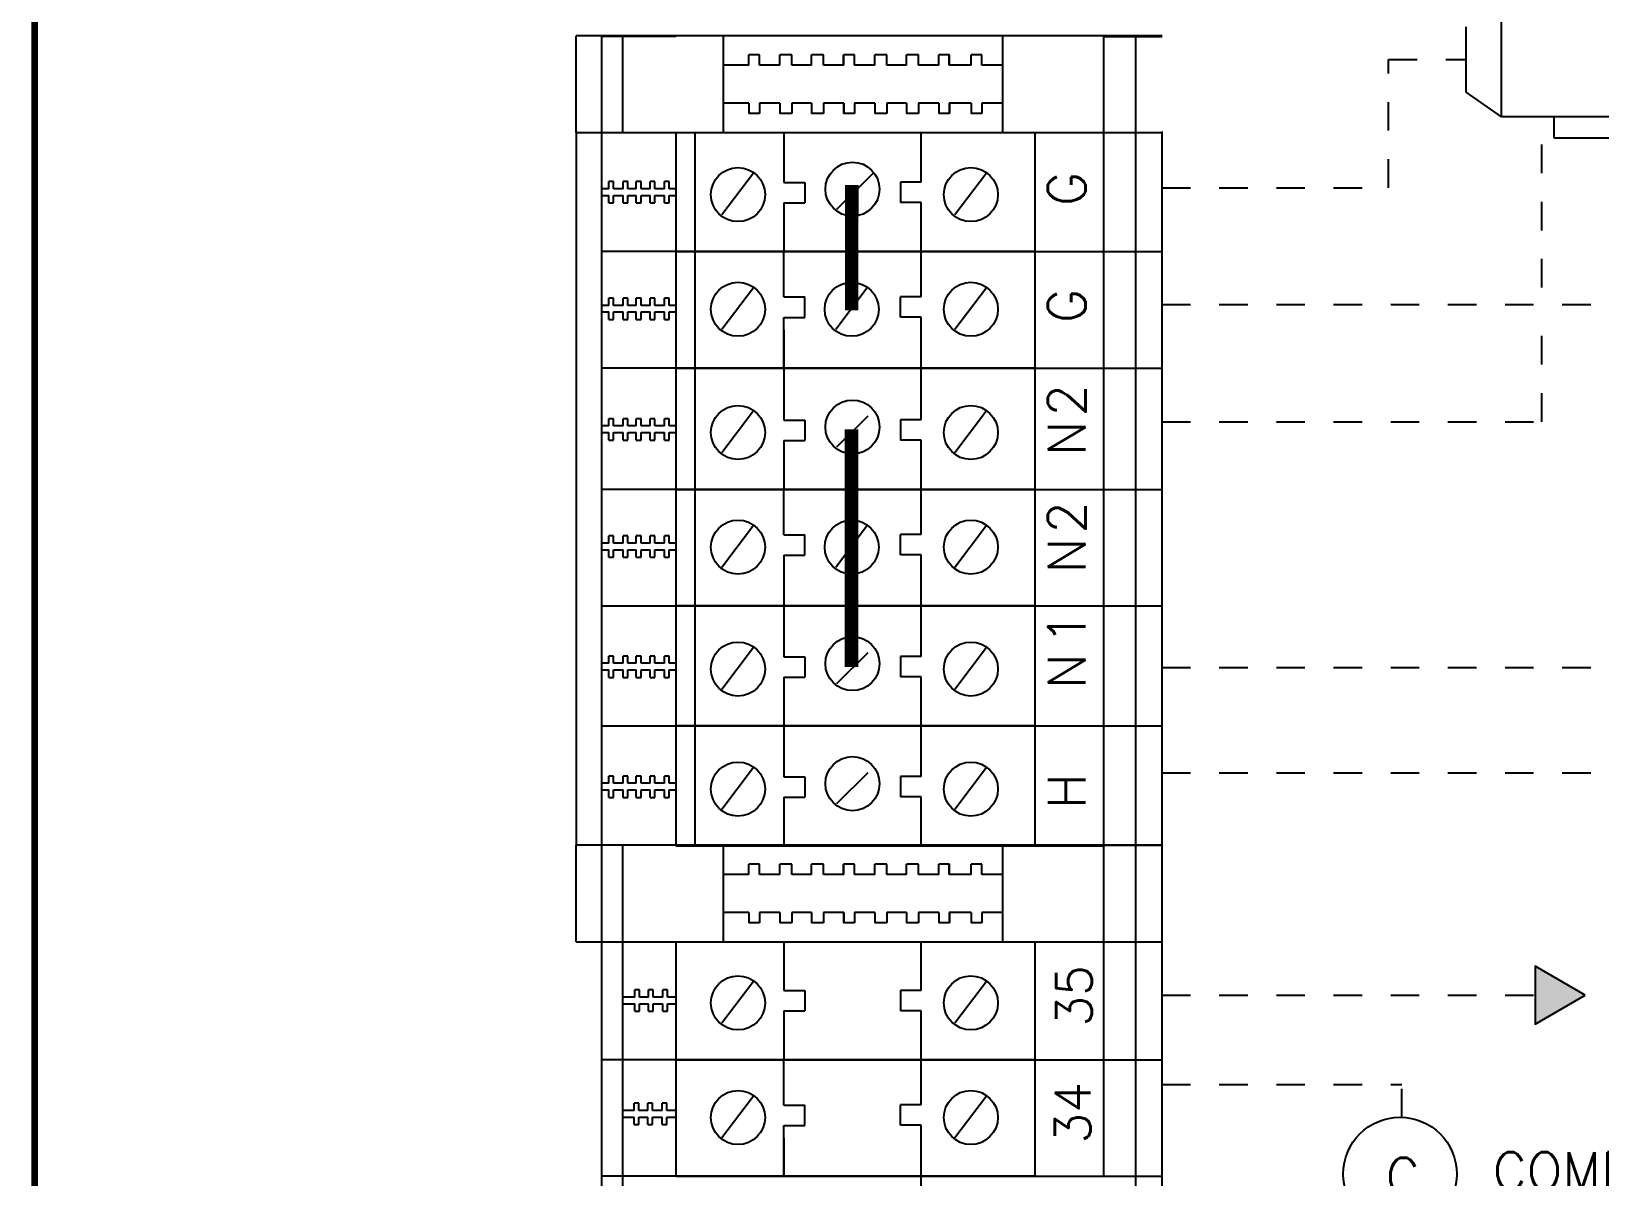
# Model space of a CAD drawing. Extents: x -283 to 170, y -177 to 25.
# Drawn here: x -186.91 to -181.42, y -76.94 to -72.93 of the extents above; entities that cross this region are included whole.
import ezdxf

# ---------------------------------------------------------------- set-up
doc = ezdxf.new("R2010")
doc.units = 0
doc.header["$LTSCALE"] = 0.125
doc.header["$MEASUREMENT"] = 0
doc.linetypes.add('DASHED', pattern=[0.75, 0.5, -0.25])
doc.layers.get('0').update_dxf_attribs({"linetype": 'CONTINUOUS'})
doc.layers.add('ASHADE', color=7, linetype='CONTINUOUS')
doc.layers.add('GREEN', color=83, linetype='DASHED')
doc.styles.get("Standard").update_dxf_attribs({"font": 'simplex.shx', "height": 0.08})

msp = doc.modelspace()

# ---------------------------------------------------------------- hatches: boundary and pattern name
at = {"layer": 'ASHADE', "ltscale": 0.25}
msp.add_hatch(color=256, dxfattribs=at).paths.add_polyline_path([(-181.6489, -76.2051), (-181.6489, -76.4083), (-181.473, -76.3067)])

# ---------------------------------------------------------------- linework, layer by layer
for p, q in [((-181.766, -73.2327), (-181.766, -72.8325)), ((-181.8896, -73.1472), (-181.8896, -72.918)), ((-182.9538, -72.9499), (-185.0037, -72.9499)), ((-185.0037, -73.2879), (-185.0037, -72.9499)), ((-184.9138, -73.2879), (-184.9138, -72.9499)), ((-184.6542, -72.9523), (-184.9138, -72.9523)), ((-184.8416, -72.9499), (-184.8416, -73.2879)), ((-184.4883, -73.2879), (-184.4883, -72.9499)), ((-183.5114, -73.2879), (-183.5114, -72.9499)), ((-183.1581, -72.9499), (-182.9538, -72.9499)), ((-183.1581, -72.9523), (-182.9538, -72.9523)), ((-183.0453, -73.2879), (-183.0453, -72.9499)), ((-184.4, -73.0521), (-184.4, -73.016)), ((-184.3629, -73.016), (-184.4, -73.016)), ((-184.3629, -73.0521), (-184.3629, -73.016)), ((-184.2548, -73.016), (-184.2918, -73.016)), ((-184.2918, -73.0521), (-184.2918, -73.016)), ((-184.2521, -73.016), (-184.2892, -73.016)), ((-184.2492, -73.016), (-184.2863, -73.016)), ((-184.2492, -73.0521), (-184.2492, -73.016)), ((-184.181, -73.0521), (-184.181, -73.016)), ((-184.1439, -73.016), (-184.181, -73.016)), ((-184.1384, -73.016), (-184.1755, -73.016)), ((-184.1384, -73.0521), (-184.1384, -73.016)), ((-184.0311, -73.016), (-184.0682, -73.016)), ((-184.0682, -73.0521), (-184.0682, -73.016)), ((-184.0302, -73.016), (-184.0673, -73.016)), ((-184.0302, -73.016), (-184.0673, -73.016)), ((-184.0673, -73.0521), (-184.0673, -73.016)), ((-184.0673, -73.0521), (-184.0673, -73.016)), ((-184.0302, -73.0521), (-184.0302, -73.016)), ((-183.9591, -73.0521), (-183.9591, -73.016)), ((-183.9221, -73.016), (-183.9591, -73.016)), ((-183.9194, -73.016), (-183.9565, -73.016)), ((-183.9165, -73.016), (-183.9536, -73.016)), ((-183.9165, -73.0521), (-183.9165, -73.016)), ((-183.8483, -73.0521), (-183.8483, -73.016)), ((-183.8112, -73.016), (-183.8483, -73.016)), ((-183.8057, -73.016), (-183.8428, -73.016)), ((-183.8057, -73.0521), (-183.8057, -73.016)), ((-183.6984, -73.016), (-183.7355, -73.016)), ((-183.7355, -73.0521), (-183.7355, -73.016)), ((-183.6975, -73.016), (-183.7346, -73.016)), ((-183.7346, -73.0521), (-183.7346, -73.016)), ((-183.6984, -73.0521), (-183.6984, -73.016)), ((-183.6975, -73.0521), (-183.6975, -73.016)), ((-183.5847, -73.016), (-183.6218, -73.016)), ((-183.6218, -73.0521), (-183.6218, -73.016)), ((-183.5847, -73.0521), (-183.5847, -73.016)), ((-184.4, -73.0521), (-184.4883, -73.0521)), ((-184.2918, -73.0521), (-184.3629, -73.0521)), ((-184.2918, -73.0521), (-184.3629, -73.0521)), ((-184.2918, -73.0521), (-184.3629, -73.0521)), ((-184.181, -73.0521), (-184.2492, -73.0521)), ((-184.181, -73.0521), (-184.2492, -73.0521)), ((-184.181, -73.0521), (-184.2492, -73.0521)), ((-184.181, -73.0521), (-184.2492, -73.0521)), ((-184.0682, -73.0521), (-184.1384, -73.0521)), ((-184.0673, -73.0521), (-184.1384, -73.0521)), ((-184.0673, -73.0521), (-184.1384, -73.0521)), ((-183.9591, -73.0521), (-184.0302, -73.0521)), ((-183.9591, -73.0521), (-184.0302, -73.0521)), ((-183.9591, -73.0521), (-184.0302, -73.0521)), ((-183.8483, -73.0521), (-183.9165, -73.0521)), ((-183.8483, -73.0521), (-183.9165, -73.0521)), ((-183.8483, -73.0521), (-183.9165, -73.0521)), ((-183.8483, -73.0521), (-183.9165, -73.0521)), ((-183.7355, -73.0521), (-183.8057, -73.0521)), ((-183.7346, -73.0521), (-183.8057, -73.0521)), ((-183.6251, -73.0521), (-183.6984, -73.0521)), ((-183.6218, -73.0521), (-183.6975, -73.0521)), ((-183.5114, -73.0521), (-183.5847, -73.0521)), ((-183.5114, -73.1856), (-183.5114, -73.0521)), ((-181.766, -73.2327), (-181.8896, -73.1472)), ((-184.4, -73.1856), (-184.4883, -73.1856)), ((-184.4, -73.1856), (-184.4, -73.2217)), ((-184.3629, -73.1856), (-184.3629, -73.2217)), ((-184.2918, -73.1856), (-184.3629, -73.1856)), ((-184.2918, -73.1856), (-184.3629, -73.1856)), ((-184.2918, -73.1856), (-184.3629, -73.1856)), ((-184.2918, -73.1856), (-184.2918, -73.2217)), ((-184.2492, -73.1856), (-184.2492, -73.2217)), ((-184.181, -73.1856), (-184.2492, -73.1856)), ((-184.181, -73.1856), (-184.2492, -73.1856)), ((-184.181, -73.1856), (-184.2492, -73.1856)), ((-184.181, -73.1856), (-184.2492, -73.1856)), ((-184.181, -73.1856), (-184.181, -73.2217)), ((-184.1384, -73.1856), (-184.1384, -73.2217)), ((-184.0673, -73.1856), (-184.1384, -73.1856)), ((-184.0682, -73.1856), (-184.1384, -73.1856)), ((-184.0673, -73.1856), (-184.1384, -73.1856)), ((-184.0682, -73.1856), (-184.0682, -73.2217)), ((-184.0673, -73.1856), (-184.0673, -73.2217)), ((-184.0673, -73.1856), (-184.0673, -73.2217)), ((-184.0302, -73.1856), (-184.0302, -73.2217)), ((-183.9591, -73.1856), (-184.0302, -73.1856)), ((-183.9591, -73.1856), (-184.0302, -73.1856)), ((-183.9591, -73.1856), (-184.0302, -73.1856)), ((-183.9591, -73.1856), (-183.9591, -73.2217)), ((-183.9165, -73.1856), (-183.9165, -73.2217)), ((-183.8483, -73.1856), (-183.9165, -73.1856)), ((-183.8483, -73.1856), (-183.9165, -73.1856)), ((-183.8483, -73.1856), (-183.9165, -73.1856)), ((-183.8483, -73.1856), (-183.9165, -73.1856)), ((-183.8483, -73.1856), (-183.8483, -73.2217)), ((-183.7346, -73.1856), (-183.8057, -73.1856)), ((-183.7355, -73.1856), (-183.8057, -73.1856)), ((-183.8057, -73.1856), (-183.8057, -73.2217)), ((-183.7355, -73.1856), (-183.7355, -73.2217)), ((-183.7346, -73.1856), (-183.7346, -73.2217)), ((-183.6984, -73.1856), (-183.6984, -73.2217)), ((-183.6251, -73.1856), (-183.6984, -73.1856)), ((-183.6975, -73.1856), (-183.6975, -73.2217)), ((-183.6218, -73.1856), (-183.6975, -73.1856)), ((-183.6218, -73.1856), (-183.6218, -73.2217)), ((-183.5847, -73.1856), (-183.5847, -73.2217)), ((-183.5114, -73.1856), (-183.5847, -73.1856)), ((-184.3629, -73.2217), (-184.4, -73.2217)), ((-184.2548, -73.2217), (-184.2918, -73.2217)), ((-184.2521, -73.2217), (-184.2892, -73.2217)), ((-184.2492, -73.2217), (-184.2863, -73.2217)), ((-184.1439, -73.2217), (-184.181, -73.2217)), ((-184.1384, -73.2217), (-184.1755, -73.2217)), ((-184.0311, -73.2217), (-184.0682, -73.2217)), ((-184.0302, -73.2217), (-184.0673, -73.2217)), ((-184.0302, -73.2217), (-184.0673, -73.2217)), ((-183.9221, -73.2217), (-183.9591, -73.2217)), ((-183.9194, -73.2217), (-183.9565, -73.2217)), ((-183.9165, -73.2217), (-183.9536, -73.2217)), ((-183.8112, -73.2217), (-183.8483, -73.2217)), ((-183.8057, -73.2217), (-183.8428, -73.2217)), ((-183.6984, -73.2217), (-183.7355, -73.2217)), ((-183.6975, -73.2217), (-183.7346, -73.2217)), ((-183.5847, -73.2217), (-183.6218, -73.2217)), ((-180.6093, -73.2327), (-181.766, -73.2327)), ((-181.5825, -73.2327), (-181.5825, -73.3065)), ((-185.0037, -73.2842), (-185.0037, -75.782)), ((-184.9138, -74.112), (-184.9138, -73.2842)), ((-184.5877, -75.782), (-184.5877, -73.2879)), ((-184.2774, -73.2879), (-184.2774, -73.4623)), ((-183.7962, -73.4614), (-183.7962, -73.2879)), ((-183.7962, -73.4589), (-183.7962, -73.2879)), ((-183.0453, -73.7017), (-183.0453, -73.2842)), ((-183.0453, -74.112), (-183.0453, -73.2842)), ((-182.9538, -74.942), (-182.9538, -73.2842)), ((-181.5825, -73.3065), (-180.8554, -73.3065)), ((-184.8732, -73.4596), (-184.8897, -73.4596)), ((-184.8897, -73.485), (-184.8897, -73.4596)), ((-184.8732, -73.485), (-184.8732, -73.4596)), ((-184.823, -73.4596), (-184.8395, -73.4596)), ((-184.8395, -73.485), (-184.8395, -73.4596)), ((-184.823, -73.485), (-184.823, -73.4596)), ((-184.7935, -73.485), (-184.7935, -73.4596)), ((-184.777, -73.4596), (-184.7935, -73.4596)), ((-184.777, -73.485), (-184.777, -73.4596)), ((-184.7289, -73.4596), (-184.7454, -73.4596)), ((-184.7454, -73.485), (-184.7454, -73.4596)), ((-184.7289, -73.485), (-184.7289, -73.4596)), ((-184.6953, -73.485), (-184.6953, -73.4596)), ((-184.6788, -73.4596), (-184.6953, -73.4596)), ((-184.6788, -73.485), (-184.6788, -73.4596)), ((-184.2774, -73.4623), (-184.204, -73.4623)), ((-184.204, -73.4623), (-184.204, -73.5336)), ((-183.7962, -73.4614), (-183.8696, -73.4614)), ((-183.8696, -73.4614), (-183.8696, -73.5326)), ((-184.8897, -73.485), (-184.9138, -73.485)), ((-184.9138, -73.5082), (-184.8897, -73.5082)), ((-184.8897, -73.5343), (-184.8897, -73.5082)), ((-184.8395, -73.485), (-184.8732, -73.485)), ((-184.8732, -73.5343), (-184.8732, -73.5082)), ((-184.8732, -73.5082), (-184.8395, -73.5082)), ((-184.8395, -73.5343), (-184.8395, -73.5082)), ((-184.7935, -73.485), (-184.823, -73.485)), ((-184.7935, -73.485), (-184.823, -73.485)), ((-184.823, -73.5082), (-184.7935, -73.5082)), ((-184.823, -73.5082), (-184.7935, -73.5082)), ((-184.823, -73.5343), (-184.823, -73.5082)), ((-184.7935, -73.5343), (-184.7935, -73.5082)), ((-184.7454, -73.485), (-184.777, -73.485)), ((-184.777, -73.5082), (-184.7454, -73.5082)), ((-184.777, -73.5343), (-184.777, -73.5082)), ((-184.7454, -73.5343), (-184.7454, -73.5082)), ((-184.6953, -73.485), (-184.7289, -73.485)), ((-184.7289, -73.5082), (-184.6953, -73.5082)), ((-184.7289, -73.5343), (-184.7289, -73.5082)), ((-184.6953, -73.5343), (-184.6953, -73.5082)), ((-184.6542, -73.485), (-184.6788, -73.485)), ((-184.6788, -73.5343), (-184.6788, -73.5082)), ((-184.6788, -73.5082), (-184.6542, -73.5082)), ((-184.8897, -73.5343), (-184.8732, -73.5343)), ((-184.8395, -73.5343), (-184.823, -73.5343)), ((-184.7935, -73.5343), (-184.777, -73.5343)), ((-184.7454, -73.5343), (-184.7289, -73.5343)), ((-184.6953, -73.5343), (-184.6788, -73.5343)), ((-184.2774, -73.5336), (-184.2774, -73.7042)), ((-184.2774, -73.5336), (-184.204, -73.5336)), ((-183.7962, -73.5326), (-183.8696, -73.5326)), ((-183.7962, -73.8624), (-183.7962, -73.5326)), ((-184.6542, -73.7042), (-184.9138, -73.7042)), ((-184.2774, -73.8634), (-184.2774, -73.7042)), ((-183.1581, -73.7042), (-182.9538, -73.7042)), ((-184.9138, -74.5341), (-184.9138, -73.7761)), ((-183.0453, -74.5341), (-183.0453, -73.7761)), ((-184.8897, -73.8929), (-184.9138, -73.8929)), ((-184.8732, -73.8674), (-184.8897, -73.8674)), ((-184.8897, -73.8929), (-184.8897, -73.8674)), ((-184.8732, -73.8929), (-184.8732, -73.8674)), ((-184.8395, -73.8929), (-184.8732, -73.8929)), ((-184.823, -73.8674), (-184.8395, -73.8674)), ((-184.8395, -73.8929), (-184.8395, -73.8674)), ((-184.823, -73.8929), (-184.823, -73.8674)), ((-184.7935, -73.8929), (-184.823, -73.8929)), ((-184.7935, -73.8929), (-184.823, -73.8929)), ((-184.7935, -73.8929), (-184.7935, -73.8674)), ((-184.777, -73.8674), (-184.7935, -73.8674)), ((-184.777, -73.8929), (-184.777, -73.8674)), ((-184.7454, -73.8929), (-184.777, -73.8929)), ((-184.7289, -73.8674), (-184.7454, -73.8674)), ((-184.7454, -73.8929), (-184.7454, -73.8674)), ((-184.7289, -73.8929), (-184.7289, -73.8674)), ((-184.6953, -73.8929), (-184.7289, -73.8929)), ((-184.6953, -73.8929), (-184.6953, -73.8674)), ((-184.6788, -73.8674), (-184.6953, -73.8674)), ((-184.6788, -73.8929), (-184.6788, -73.8674)), ((-184.6542, -73.8929), (-184.6788, -73.8929)), ((-184.2774, -73.8634), (-184.204, -73.8634)), ((-184.204, -73.9347), (-184.204, -73.8634)), ((-183.7962, -73.8624), (-183.8696, -73.8624)), ((-183.8696, -73.9337), (-183.8696, -73.8624)), ((-184.9138, -73.916), (-184.8897, -73.916)), ((-184.8897, -73.9421), (-184.8897, -73.916)), ((-184.8897, -73.9421), (-184.8732, -73.9421)), ((-184.8732, -73.9421), (-184.8732, -73.916)), ((-184.8732, -73.916), (-184.8395, -73.916)), ((-184.8395, -73.9421), (-184.8395, -73.916)), ((-184.8395, -73.9421), (-184.823, -73.9421)), ((-184.823, -73.916), (-184.7935, -73.916)), ((-184.823, -73.916), (-184.7935, -73.916)), ((-184.823, -73.9421), (-184.823, -73.916)), ((-184.7935, -73.9421), (-184.7935, -73.916)), ((-184.7935, -73.9421), (-184.777, -73.9421)), ((-184.777, -73.916), (-184.7454, -73.916)), ((-184.777, -73.9421), (-184.777, -73.916)), ((-184.7454, -73.9421), (-184.7454, -73.916)), ((-184.7454, -73.9421), (-184.7289, -73.9421)), ((-184.7289, -73.916), (-184.6953, -73.916)), ((-184.7289, -73.9421), (-184.7289, -73.916)), ((-184.6953, -73.9421), (-184.6953, -73.916)), ((-184.6953, -73.9421), (-184.6788, -73.9421)), ((-184.6788, -73.9421), (-184.6788, -73.916)), ((-184.6788, -73.916), (-184.6542, -73.916)), ((-184.2774, -74.112), (-184.2774, -73.9347)), ((-184.2774, -73.9347), (-184.204, -73.9347)), ((-183.7962, -73.9337), (-183.8696, -73.9337)), ((-183.7962, -74.112), (-183.7962, -73.9337)), ((-184.2774, -73.9787), (-184.2774, -74.112)), ((-183.7962, -74.2913), (-183.7962, -73.9777)), ((-184.6542, -74.112), (-184.9138, -74.112)), ((-184.2774, -74.1145), (-184.2774, -74.2947)), ((-183.7962, -74.2938), (-183.7962, -74.1145)), ((-183.1581, -74.112), (-182.9538, -74.112)), ((-183.0453, -74.9444), (-183.0453, -74.1165)), ((-184.8732, -74.2895), (-184.8897, -74.2895)), ((-184.8897, -74.3149), (-184.8897, -74.2895)), ((-184.8732, -74.3149), (-184.8732, -74.2895)), ((-184.823, -74.2895), (-184.8395, -74.2895)), ((-184.8395, -74.3149), (-184.8395, -74.2895)), ((-184.823, -74.3149), (-184.823, -74.2895)), ((-184.7935, -74.3149), (-184.7935, -74.2895)), ((-184.777, -74.2895), (-184.7935, -74.2895)), ((-184.777, -74.3149), (-184.777, -74.2895)), ((-184.7289, -74.2895), (-184.7454, -74.2895)), ((-184.7454, -74.3149), (-184.7454, -74.2895)), ((-184.7289, -74.3149), (-184.7289, -74.2895)), ((-184.6953, -74.3149), (-184.6953, -74.2895)), ((-184.6788, -74.2895), (-184.6953, -74.2895)), ((-184.6788, -74.3149), (-184.6788, -74.2895)), ((-184.2774, -74.2947), (-184.204, -74.2947)), ((-184.204, -74.2947), (-184.204, -74.366)), ((-183.8696, -74.2938), (-183.8696, -74.365)), ((-183.7962, -74.2938), (-183.8696, -74.2938)), ((-184.8897, -74.3149), (-184.9138, -74.3149)), ((-184.9138, -74.3381), (-184.8897, -74.3381)), ((-184.8897, -74.3642), (-184.8897, -74.3381)), ((-184.8395, -74.3149), (-184.8732, -74.3149)), ((-184.8732, -74.3642), (-184.8732, -74.3381)), ((-184.8732, -74.3381), (-184.8395, -74.3381)), ((-184.8395, -74.3642), (-184.8395, -74.3381)), ((-184.7935, -74.3149), (-184.823, -74.3149)), ((-184.7935, -74.3149), (-184.823, -74.3149)), ((-184.823, -74.3381), (-184.7935, -74.3381)), ((-184.823, -74.3381), (-184.7935, -74.3381)), ((-184.823, -74.3642), (-184.823, -74.3381)), ((-184.7935, -74.3642), (-184.7935, -74.3381)), ((-184.7454, -74.3149), (-184.777, -74.3149)), ((-184.777, -74.3381), (-184.7454, -74.3381)), ((-184.777, -74.3642), (-184.777, -74.3381)), ((-184.7454, -74.3642), (-184.7454, -74.3381)), ((-184.6953, -74.3149), (-184.7289, -74.3149)), ((-184.7289, -74.3381), (-184.6953, -74.3381)), ((-184.7289, -74.3642), (-184.7289, -74.3381)), ((-184.6953, -74.3642), (-184.6953, -74.3381)), ((-184.6542, -74.3149), (-184.6788, -74.3149)), ((-184.6788, -74.3642), (-184.6788, -74.3381)), ((-184.6788, -74.3381), (-184.6542, -74.3381)), ((-184.8897, -74.3642), (-184.8732, -74.3642)), ((-184.8395, -74.3642), (-184.823, -74.3642)), ((-184.7935, -74.3642), (-184.777, -74.3642)), ((-184.7454, -74.3642), (-184.7289, -74.3642)), ((-184.6953, -74.3642), (-184.6788, -74.3642)), ((-184.2774, -74.366), (-184.2774, -74.5366)), ((-184.2774, -74.366), (-184.204, -74.366)), ((-183.7962, -74.365), (-183.8696, -74.365)), ((-183.7962, -74.6948), (-183.7962, -74.365)), ((-184.6542, -74.5366), (-184.9138, -74.5366)), ((-184.2774, -74.6958), (-184.2774, -74.5366)), ((-183.1581, -74.5366), (-182.9538, -74.5366)), ((-182.9538, -78.9364), (-182.9538, -74.5995)), ((-184.8897, -74.7252), (-184.9138, -74.7252)), ((-184.8732, -74.6998), (-184.8897, -74.6998)), ((-184.8897, -74.7252), (-184.8897, -74.6998)), ((-184.8732, -74.7252), (-184.8732, -74.6998)), ((-184.8395, -74.7252), (-184.8732, -74.7252)), ((-184.823, -74.6998), (-184.8395, -74.6998)), ((-184.8395, -74.7252), (-184.8395, -74.6998)), ((-184.823, -74.7252), (-184.823, -74.6998)), ((-184.7935, -74.7252), (-184.823, -74.7252)), ((-184.7935, -74.7252), (-184.823, -74.7252)), ((-184.7935, -74.7252), (-184.7935, -74.6998)), ((-184.777, -74.6998), (-184.7935, -74.6998)), ((-184.777, -74.7252), (-184.777, -74.6998)), ((-184.7454, -74.7252), (-184.777, -74.7252)), ((-184.7289, -74.6998), (-184.7454, -74.6998)), ((-184.7454, -74.7252), (-184.7454, -74.6998)), ((-184.7289, -74.7252), (-184.7289, -74.6998)), ((-184.6953, -74.7252), (-184.7289, -74.7252)), ((-184.6953, -74.7252), (-184.6953, -74.6998)), ((-184.6788, -74.6998), (-184.6953, -74.6998)), ((-184.6788, -74.7252), (-184.6788, -74.6998)), ((-184.6542, -74.7252), (-184.6788, -74.7252)), ((-184.2774, -74.6958), (-184.204, -74.6958)), ((-184.204, -74.7671), (-184.204, -74.6958)), ((-183.8696, -74.7661), (-183.8696, -74.6948)), ((-183.7962, -74.6948), (-183.8696, -74.6948)), ((-184.9138, -74.7484), (-184.8897, -74.7484)), ((-184.8897, -74.7745), (-184.8897, -74.7484)), ((-184.8897, -74.7745), (-184.8732, -74.7745)), ((-184.8732, -74.7745), (-184.8732, -74.7484)), ((-184.8732, -74.7484), (-184.8395, -74.7484)), ((-184.8395, -74.7745), (-184.8395, -74.7484)), ((-184.8395, -74.7745), (-184.823, -74.7745)), ((-184.823, -74.7484), (-184.7935, -74.7484)), ((-184.823, -74.7484), (-184.7935, -74.7484)), ((-184.823, -74.7745), (-184.823, -74.7484)), ((-184.7935, -74.7745), (-184.7935, -74.7484)), ((-184.7935, -74.7745), (-184.777, -74.7745)), ((-184.777, -74.7484), (-184.7454, -74.7484)), ((-184.777, -74.7745), (-184.777, -74.7484)), ((-184.7454, -74.7745), (-184.7454, -74.7484)), ((-184.7454, -74.7745), (-184.7289, -74.7745)), ((-184.7289, -74.7484), (-184.6953, -74.7484)), ((-184.7289, -74.7745), (-184.7289, -74.7484)), ((-184.6953, -74.7745), (-184.6953, -74.7484)), ((-184.6953, -74.7745), (-184.6788, -74.7745)), ((-184.6788, -74.7745), (-184.6788, -74.7484)), ((-184.6788, -74.7484), (-184.6542, -74.7484)), ((-184.2774, -74.7671), (-184.2774, -75.1226)), ((-184.2774, -74.7671), (-184.204, -74.7671)), ((-183.7962, -74.7661), (-183.8696, -74.7661)), ((-183.7962, -75.1216), (-183.7962, -74.7661)), ((-183.7962, -75.1192), (-183.7962, -74.9444)), ((-183.0453, -75.362), (-183.0453, -74.9444)), ((-184.8732, -75.1199), (-184.8897, -75.1199)), ((-184.8897, -75.1453), (-184.8897, -75.1199)), ((-184.8732, -75.1453), (-184.8732, -75.1199)), ((-184.823, -75.1199), (-184.8395, -75.1199)), ((-184.8395, -75.1453), (-184.8395, -75.1199)), ((-184.823, -75.1453), (-184.823, -75.1199)), ((-184.7935, -75.1453), (-184.7935, -75.1199)), ((-184.777, -75.1199), (-184.7935, -75.1199)), ((-184.777, -75.1453), (-184.777, -75.1199)), ((-184.7289, -75.1199), (-184.7454, -75.1199)), ((-184.7454, -75.1453), (-184.7454, -75.1199)), ((-184.7289, -75.1453), (-184.7289, -75.1199)), ((-184.6953, -75.1453), (-184.6953, -75.1199)), ((-184.6788, -75.1199), (-184.6953, -75.1199)), ((-184.6788, -75.1453), (-184.6788, -75.1199)), ((-184.2774, -75.1226), (-184.204, -75.1226)), ((-184.204, -75.1226), (-184.204, -75.1939)), ((-183.8696, -75.1216), (-183.8696, -75.1929)), ((-183.7962, -75.1216), (-183.8696, -75.1216)), ((-184.8897, -75.1453), (-184.9138, -75.1453)), ((-184.9138, -75.1684), (-184.8897, -75.1684)), ((-184.8897, -75.1945), (-184.8897, -75.1684)), ((-184.8395, -75.1453), (-184.8732, -75.1453)), ((-184.8732, -75.1945), (-184.8732, -75.1684)), ((-184.8732, -75.1684), (-184.8395, -75.1684)), ((-184.8395, -75.1945), (-184.8395, -75.1684)), ((-184.7935, -75.1453), (-184.823, -75.1453)), ((-184.7935, -75.1453), (-184.823, -75.1453)), ((-184.823, -75.1684), (-184.7935, -75.1684)), ((-184.823, -75.1945), (-184.823, -75.1684)), ((-184.823, -75.1684), (-184.7935, -75.1684)), ((-184.7935, -75.1945), (-184.7935, -75.1684)), ((-184.7454, -75.1453), (-184.777, -75.1453)), ((-184.777, -75.1684), (-184.7454, -75.1684)), ((-184.777, -75.1945), (-184.777, -75.1684)), ((-184.7454, -75.1945), (-184.7454, -75.1684)), ((-184.6953, -75.1453), (-184.7289, -75.1453)), ((-184.7289, -75.1684), (-184.6953, -75.1684)), ((-184.7289, -75.1945), (-184.7289, -75.1684)), ((-184.6953, -75.1945), (-184.6953, -75.1684)), ((-184.6542, -75.1453), (-184.6788, -75.1453)), ((-184.6788, -75.1945), (-184.6788, -75.1684)), ((-184.6788, -75.1684), (-184.6542, -75.1684)), ((-184.8897, -75.1945), (-184.8732, -75.1945)), ((-184.8395, -75.1945), (-184.823, -75.1945)), ((-184.7935, -75.1945), (-184.777, -75.1945)), ((-184.7454, -75.1945), (-184.7289, -75.1945)), ((-184.6953, -75.1945), (-184.6788, -75.1945)), ((-184.2774, -75.1939), (-184.2774, -75.5426)), ((-184.2774, -75.1939), (-184.204, -75.1939)), ((-183.7962, -75.1929), (-183.8696, -75.1929)), ((-183.7962, -75.5417), (-183.7962, -75.1929)), ((-183.0453, -75.782), (-183.0453, -75.3644)), ((-184.8732, -75.5399), (-184.8897, -75.5399)), ((-184.8897, -75.5653), (-184.8897, -75.5399)), ((-184.8732, -75.5653), (-184.8732, -75.5399)), ((-184.823, -75.5399), (-184.8395, -75.5399)), ((-184.8395, -75.5653), (-184.8395, -75.5399)), ((-184.823, -75.5653), (-184.823, -75.5399)), ((-184.7935, -75.5653), (-184.7935, -75.5399)), ((-184.777, -75.5399), (-184.7935, -75.5399)), ((-184.777, -75.5653), (-184.777, -75.5399)), ((-184.7289, -75.5399), (-184.7454, -75.5399)), ((-184.7454, -75.5653), (-184.7454, -75.5399)), ((-184.7289, -75.5653), (-184.7289, -75.5399)), ((-184.6953, -75.5653), (-184.6953, -75.5399)), ((-184.6788, -75.5399), (-184.6953, -75.5399)), ((-184.6788, -75.5653), (-184.6788, -75.5399)), ((-184.2774, -75.5426), (-184.204, -75.5426)), ((-184.204, -75.5426), (-184.204, -75.6139)), ((-183.8696, -75.5417), (-183.8696, -75.6129)), ((-183.7962, -75.5417), (-183.8696, -75.5417)), ((-184.8897, -75.5653), (-184.9138, -75.5653)), ((-184.9138, -75.5885), (-184.8897, -75.5885)), ((-184.8897, -75.6146), (-184.8897, -75.5885)), ((-184.8897, -75.6146), (-184.8732, -75.6146)), ((-184.8395, -75.5653), (-184.8732, -75.5653)), ((-184.8732, -75.6146), (-184.8732, -75.5885)), ((-184.8732, -75.5885), (-184.8395, -75.5885)), ((-184.8395, -75.6146), (-184.8395, -75.5885)), ((-184.8395, -75.6146), (-184.823, -75.6146)), ((-184.7935, -75.5653), (-184.823, -75.5653)), ((-184.7935, -75.5653), (-184.823, -75.5653)), ((-184.823, -75.5885), (-184.7935, -75.5885)), ((-184.823, -75.6146), (-184.823, -75.5885)), ((-184.823, -75.5885), (-184.7935, -75.5885)), ((-184.7935, -75.6146), (-184.7935, -75.5885)), ((-184.7935, -75.6146), (-184.777, -75.6146)), ((-184.7454, -75.5653), (-184.777, -75.5653)), ((-184.777, -75.5885), (-184.7454, -75.5885)), ((-184.777, -75.6146), (-184.777, -75.5885)), ((-184.7454, -75.6146), (-184.7454, -75.5885)), ((-184.7454, -75.6146), (-184.7289, -75.6146)), ((-184.6953, -75.5653), (-184.7289, -75.5653)), ((-184.7289, -75.5885), (-184.6953, -75.5885)), ((-184.7289, -75.6146), (-184.7289, -75.5885)), ((-184.6953, -75.6146), (-184.6953, -75.5885)), ((-184.6953, -75.6146), (-184.6788, -75.6146)), ((-184.6542, -75.5653), (-184.6788, -75.5653)), ((-184.6788, -75.6146), (-184.6788, -75.5885)), ((-184.6788, -75.5885), (-184.6542, -75.5885)), ((-184.2774, -75.6139), (-184.2774, -75.7845)), ((-184.2774, -75.6139), (-184.204, -75.6139)), ((-183.7962, -75.6129), (-183.8696, -75.6129)), ((-183.7962, -75.782), (-183.7962, -75.6129)), ((-182.9538, -75.782), (-185.0037, -75.782)), ((-185.0037, -76.12), (-185.0037, -75.782)), ((-184.6542, -75.782), (-184.9138, -75.782)), ((-184.9138, -76.12), (-184.9138, -75.782)), ((-184.8416, -75.782), (-184.8416, -76.12)), ((-184.4883, -76.12), (-184.4883, -75.782)), ((-183.5114, -76.12), (-183.5114, -75.782)), ((-183.1581, -75.782), (-182.9538, -75.782)), ((-183.1581, -75.782), (-182.9538, -75.782)), ((-183.0453, -76.12), (-183.0453, -75.782)), ((-182.9538, -76.12), (-182.9538, -75.782)), ((-184.4, -75.8843), (-184.4883, -75.8843)), ((-184.4, -75.8843), (-184.4, -75.8482)), ((-184.3629, -75.8482), (-184.4, -75.8482)), ((-184.3629, -75.8843), (-184.3629, -75.8482)), ((-184.2918, -75.8843), (-184.3629, -75.8843)), ((-184.2918, -75.8843), (-184.3629, -75.8843)), ((-184.2918, -75.8843), (-184.3629, -75.8843)), ((-184.2548, -75.8482), (-184.2918, -75.8482)), ((-184.2918, -75.8843), (-184.2918, -75.8482)), ((-184.2521, -75.8482), (-184.2892, -75.8482)), ((-184.2492, -75.8482), (-184.2863, -75.8482)), ((-184.2492, -75.8843), (-184.2492, -75.8482)), ((-184.181, -75.8843), (-184.2492, -75.8843)), ((-184.181, -75.8843), (-184.2492, -75.8843)), ((-184.181, -75.8843), (-184.2492, -75.8843)), ((-184.181, -75.8843), (-184.2492, -75.8843)), ((-184.181, -75.8843), (-184.181, -75.8482)), ((-184.1439, -75.8482), (-184.181, -75.8482)), ((-184.1384, -75.8482), (-184.1755, -75.8482)), ((-184.1384, -75.8843), (-184.1384, -75.8482)), ((-184.0682, -75.8843), (-184.1384, -75.8843)), ((-184.0673, -75.8843), (-184.1384, -75.8843)), ((-184.0673, -75.8843), (-184.1384, -75.8843)), ((-184.0311, -75.8482), (-184.0682, -75.8482)), ((-184.0682, -75.8843), (-184.0682, -75.8482)), ((-184.0302, -75.8482), (-184.0673, -75.8482)), ((-184.0302, -75.8482), (-184.0673, -75.8482)), ((-184.0673, -75.8843), (-184.0673, -75.8482)), ((-184.0673, -75.8843), (-184.0673, -75.8482)), ((-184.0302, -75.8843), (-184.0302, -75.8482)), ((-183.9591, -75.8843), (-184.0302, -75.8843)), ((-183.9591, -75.8843), (-184.0302, -75.8843)), ((-183.9591, -75.8843), (-184.0302, -75.8843)), ((-183.9591, -75.8843), (-183.9591, -75.8482)), ((-183.9221, -75.8482), (-183.9591, -75.8482)), ((-183.9194, -75.8482), (-183.9565, -75.8482)), ((-183.9165, -75.8482), (-183.9536, -75.8482)), ((-183.9165, -75.8843), (-183.9165, -75.8482)), ((-183.8483, -75.8843), (-183.9165, -75.8843)), ((-183.8483, -75.8843), (-183.9165, -75.8843)), ((-183.8483, -75.8843), (-183.9165, -75.8843)), ((-183.8483, -75.8843), (-183.9165, -75.8843)), ((-183.8483, -75.8843), (-183.8483, -75.8482)), ((-183.8112, -75.8482), (-183.8483, -75.8482)), ((-183.8057, -75.8482), (-183.8428, -75.8482)), ((-183.8057, -75.8843), (-183.8057, -75.8482)), ((-183.7355, -75.8843), (-183.8057, -75.8843)), ((-183.7346, -75.8843), (-183.8057, -75.8843)), ((-183.6984, -75.8482), (-183.7355, -75.8482)), ((-183.7355, -75.8843), (-183.7355, -75.8482)), ((-183.6975, -75.8482), (-183.7346, -75.8482)), ((-183.7346, -75.8843), (-183.7346, -75.8482)), ((-183.6984, -75.8843), (-183.6984, -75.8482)), ((-183.6251, -75.8843), (-183.6984, -75.8843)), ((-183.6975, -75.8843), (-183.6975, -75.8482)), ((-183.6218, -75.8843), (-183.6975, -75.8843)), ((-183.5847, -75.8482), (-183.6218, -75.8482)), ((-183.6218, -75.8843), (-183.6218, -75.8482)), ((-183.5847, -75.8843), (-183.5847, -75.8482)), ((-183.5114, -75.8843), (-183.5847, -75.8843)), ((-183.5114, -76.0178), (-183.5114, -75.8843)), ((-182.9538, -80.1826), (-182.9538, -75.8458)), ((-184.4, -76.0178), (-184.4883, -76.0178)), ((-184.4, -76.0178), (-184.4, -76.0538)), ((-184.3629, -76.0538), (-184.4, -76.0538)), ((-184.3629, -76.0178), (-184.3629, -76.0538)), ((-184.2918, -76.0178), (-184.3629, -76.0178)), ((-184.2918, -76.0178), (-184.3629, -76.0178)), ((-184.2918, -76.0178), (-184.3629, -76.0178)), ((-184.2918, -76.0178), (-184.2918, -76.0538)), ((-184.2548, -76.0538), (-184.2918, -76.0538)), ((-184.2521, -76.0538), (-184.2892, -76.0538)), ((-184.2492, -76.0538), (-184.2863, -76.0538)), ((-184.2492, -76.0178), (-184.2492, -76.0538)), ((-184.181, -76.0178), (-184.2492, -76.0178)), ((-184.181, -76.0178), (-184.2492, -76.0178)), ((-184.181, -76.0178), (-184.2492, -76.0178)), ((-184.181, -76.0178), (-184.2492, -76.0178)), ((-184.181, -76.0178), (-184.181, -76.0538)), ((-184.1439, -76.0538), (-184.181, -76.0538)), ((-184.1384, -76.0538), (-184.1755, -76.0538)), ((-184.1384, -76.0178), (-184.1384, -76.0538)), ((-184.0673, -76.0178), (-184.1384, -76.0178)), ((-184.0682, -76.0178), (-184.1384, -76.0178)), ((-184.0673, -76.0178), (-184.1384, -76.0178)), ((-184.0682, -76.0178), (-184.0682, -76.0538)), ((-184.0311, -76.0538), (-184.0682, -76.0538)), ((-184.0673, -76.0178), (-184.0673, -76.0538)), ((-184.0673, -76.0178), (-184.0673, -76.0538)), ((-184.0302, -76.0538), (-184.0673, -76.0538)), ((-184.0302, -76.0538), (-184.0673, -76.0538)), ((-184.0302, -76.0178), (-184.0302, -76.0538)), ((-183.9591, -76.0178), (-184.0302, -76.0178)), ((-183.9591, -76.0178), (-184.0302, -76.0178)), ((-183.9591, -76.0178), (-184.0302, -76.0178)), ((-183.9591, -76.0178), (-183.9591, -76.0538)), ((-183.9221, -76.0538), (-183.9591, -76.0538)), ((-183.9194, -76.0538), (-183.9565, -76.0538)), ((-183.9165, -76.0538), (-183.9536, -76.0538)), ((-183.9165, -76.0178), (-183.9165, -76.0538)), ((-183.8483, -76.0178), (-183.9165, -76.0178)), ((-183.8483, -76.0178), (-183.9165, -76.0178)), ((-183.8483, -76.0178), (-183.9165, -76.0178)), ((-183.8483, -76.0178), (-183.9165, -76.0178)), ((-183.8483, -76.0178), (-183.8483, -76.0538)), ((-183.8112, -76.0538), (-183.8483, -76.0538)), ((-183.8057, -76.0538), (-183.8428, -76.0538)), ((-183.7346, -76.0178), (-183.8057, -76.0178)), ((-183.7355, -76.0178), (-183.8057, -76.0178)), ((-183.8057, -76.0178), (-183.8057, -76.0538)), ((-183.7355, -76.0178), (-183.7355, -76.0538)), ((-183.6984, -76.0538), (-183.7355, -76.0538)), ((-183.7346, -76.0178), (-183.7346, -76.0538)), ((-183.6975, -76.0538), (-183.7346, -76.0538)), ((-183.6984, -76.0178), (-183.6984, -76.0538)), ((-183.6251, -76.0178), (-183.6984, -76.0178)), ((-183.6975, -76.0178), (-183.6975, -76.0538)), ((-183.6218, -76.0178), (-183.6975, -76.0178)), ((-183.6218, -76.0178), (-183.6218, -76.0538)), ((-183.5847, -76.0538), (-183.6218, -76.0538)), ((-183.5847, -76.0178), (-183.5847, -76.0538)), ((-183.5114, -76.0178), (-183.5847, -76.0178)), ((-184.9138, -76.9368), (-184.9138, -76.109)), ((-184.8416, -76.109), (-184.8416, -77.3589)), ((-184.8416, -76.109), (-184.8416, -76.9344)), ((-183.0453, -76.5265), (-183.0453, -76.109)), ((-183.0453, -76.9368), (-183.0453, -76.109)), ((-184.9138, -76.9405), (-184.9138, -76.1127)), ((-184.8416, -76.1127), (-184.8416, -76.9381)), ((-184.2774, -76.12), (-184.2774, -76.2908)), ((-183.7962, -76.2874), (-183.7962, -76.12)), ((-183.7962, -76.2899), (-183.7962, -76.12)), ((-183.0453, -76.9405), (-183.0453, -76.1127)), ((-183.0453, -76.5303), (-183.0453, -76.1127)), ((-184.7985, -76.3135), (-184.8386, -76.3135)), ((-184.782, -76.2881), (-184.7985, -76.2881)), ((-184.7985, -76.3135), (-184.7985, -76.2881)), ((-184.782, -76.3135), (-184.782, -76.2881)), ((-184.7504, -76.3135), (-184.782, -76.3135)), ((-184.734, -76.2881), (-184.7504, -76.2881)), ((-184.7504, -76.3135), (-184.7504, -76.2881)), ((-184.734, -76.3135), (-184.734, -76.2881)), ((-184.7003, -76.3135), (-184.734, -76.3135)), ((-184.6838, -76.2881), (-184.7003, -76.2881)), ((-184.7003, -76.3135), (-184.7003, -76.2881)), ((-184.6838, -76.3135), (-184.6838, -76.2881)), ((-184.6542, -76.3135), (-184.6838, -76.3135)), ((-184.2774, -76.2908), (-184.204, -76.2908)), ((-184.204, -76.2908), (-184.204, -76.3621)), ((-183.7962, -76.2899), (-183.8696, -76.2899)), ((-183.8696, -76.2899), (-183.8696, -76.3612)), ((-184.8386, -76.3367), (-184.7985, -76.3367)), ((-184.7985, -76.3628), (-184.7985, -76.3367)), ((-184.7985, -76.3628), (-184.782, -76.3628)), ((-184.782, -76.3628), (-184.782, -76.3367)), ((-184.782, -76.3367), (-184.7504, -76.3367)), ((-184.7504, -76.3628), (-184.7504, -76.3367)), ((-184.7504, -76.3628), (-184.734, -76.3628)), ((-184.734, -76.3628), (-184.734, -76.3367)), ((-184.734, -76.3367), (-184.7003, -76.3367)), ((-184.7003, -76.3628), (-184.7003, -76.3367)), ((-184.7003, -76.3628), (-184.6838, -76.3628)), ((-184.6838, -76.3367), (-184.6542, -76.3367)), ((-184.6838, -76.3628), (-184.6838, -76.3367)), ((-184.2774, -76.3621), (-184.2774, -76.5327)), ((-184.2774, -76.3621), (-184.204, -76.3621)), ((-183.7962, -76.3612), (-183.8696, -76.3612)), ((-183.7962, -76.691), (-183.7962, -76.3612)), ((-184.6542, -76.5327), (-184.9138, -76.5327)), ((-184.2774, -76.6919), (-184.2774, -76.5327)), ((-183.1581, -76.5327), (-182.9538, -76.5327)), ((-183.0453, -77.7789), (-183.0453, -76.6046)), ((-184.8015, -76.71), (-184.8416, -76.71)), ((-184.785, -76.6846), (-184.8015, -76.6846)), ((-184.8015, -76.71), (-184.8015, -76.6846)), ((-184.785, -76.71), (-184.785, -76.6846)), ((-184.7534, -76.71), (-184.785, -76.71)), ((-184.737, -76.6846), (-184.7534, -76.6846)), ((-184.7534, -76.71), (-184.7534, -76.6846)), ((-184.737, -76.71), (-184.737, -76.6846)), ((-184.7033, -76.71), (-184.737, -76.71)), ((-184.7033, -76.71), (-184.7033, -76.6846)), ((-184.6868, -76.6846), (-184.7033, -76.6846)), ((-184.6868, -76.71), (-184.6868, -76.6846)), ((-184.6542, -76.71), (-184.6868, -76.71)), ((-184.2774, -76.6919), (-184.204, -76.6919)), ((-184.204, -76.7632), (-184.204, -76.6919)), ((-183.7962, -76.691), (-183.8696, -76.691)), ((-183.8696, -76.7622), (-183.8696, -76.691)), ((-184.8416, -76.7332), (-184.8015, -76.7332)), ((-184.8015, -76.7593), (-184.8015, -76.7332)), ((-184.8015, -76.7593), (-184.785, -76.7593)), ((-184.785, -76.7593), (-184.785, -76.7332)), ((-184.785, -76.7332), (-184.7534, -76.7332)), ((-184.7534, -76.7593), (-184.7534, -76.7332)), ((-184.7534, -76.7593), (-184.737, -76.7593)), ((-184.737, -76.7593), (-184.737, -76.7332)), ((-184.737, -76.7332), (-184.7033, -76.7332)), ((-184.7033, -76.7593), (-184.7033, -76.7332)), ((-184.7033, -76.7593), (-184.6868, -76.7593)), ((-184.6868, -76.7593), (-184.6868, -76.7332)), ((-184.6868, -76.7332), (-184.6542, -76.7332)), ((-184.2774, -76.9405), (-184.2774, -76.7632)), ((-184.2774, -76.7632), (-184.204, -76.7632)), ((-183.7962, -76.7622), (-183.8696, -76.7622)), ((-183.7962, -76.9405), (-183.7962, -76.7622)), ((-184.2774, -76.8072), (-184.2774, -76.9405)), ((-183.7962, -77.1198), (-183.7962, -76.8062)), ((-184.9138, -78.18), (-184.9138, -76.9405)), ((-184.6542, -76.9405), (-184.9138, -76.9405)), ((-183.1581, -76.9405), (-182.9538, -76.9405))]:
    msp.add_line(p, q)
for points in [[(-184.6542, -72.9523), (-184.6542, -72.9499)], [(-184.415, -73.2879), (-183.1581, -73.2879), (-183.1581, -72.9499)], [(-185.0037, -73.2879), (-183.3974, -73.2879)], [(-184.6542, -73.7042), (-183.3974, -73.7042), (-183.3974, -73.2879)], [(-183.3974, -73.7042), (-184.6542, -73.7042), (-184.6542, -73.2879)], [(-184.6542, -73.7042), (-184.6542, -73.2879)], [(-184.415, -73.7042), (-183.1581, -73.7042), (-183.1581, -73.2842)], [(-184.3833, -73.43), (-184.4938, -73.5763)], [(-183.9625, -73.4281), (-184.0932, -73.5572)], [(-183.5685, -73.43), (-183.679, -73.5763)], [(-184.6542, -74.112), (-183.3974, -74.112), (-183.3974, -73.7042)], [(-183.3974, -74.112), (-184.6542, -74.112), (-184.6542, -73.7062)], [(-184.415, -74.112), (-183.1581, -74.112), (-183.1581, -73.7042)], [(-183.3974, -74.112), (-184.6542, -74.112), (-184.6542, -73.7761)], [(-184.6542, -74.112), (-183.3974, -74.112), (-183.3974, -73.7761)], [(-184.415, -74.112), (-183.1581, -74.112), (-183.1581, -73.7761)], [(-184.3833, -73.8311), (-184.4938, -73.9774)], [(-183.9854, -73.8311), (-184.0958, -73.9774)], [(-183.5685, -73.8311), (-183.679, -73.9774)], [(-184.6542, -74.5366), (-183.3974, -74.5366), (-183.3974, -74.1165)], [(-183.3974, -74.5366), (-184.6542, -74.5366), (-184.6542, -74.1165)], [(-184.415, -74.5366), (-183.1581, -74.5366), (-183.1581, -74.1165)], [(-184.3833, -74.2624), (-184.4938, -74.4087)], [(-183.9828, -74.2805), (-184.0932, -74.3896)], [(-183.5685, -74.2624), (-183.679, -74.4087)], [(-184.6542, -74.9444), (-183.3974, -74.9444), (-183.3974, -74.5366)], [(-183.3974, -74.9444), (-184.6542, -74.9444), (-184.6542, -74.5386)], [(-184.415, -74.9444), (-183.1581, -74.9444), (-183.1581, -74.5366)], [(-184.3833, -74.6634), (-184.4938, -74.8098)], [(-183.9854, -74.6634), (-184.0958, -74.8098)], [(-183.5685, -74.6634), (-183.679, -74.8098)], [(-184.6542, -75.3644), (-183.3974, -75.3644), (-183.3974, -74.9444)], [(-183.3974, -75.3644), (-184.6542, -75.3644), (-184.6542, -74.9444)], [(-184.6542, -75.3644), (-184.6542, -74.9444)], [(-184.415, -75.3644), (-183.1581, -75.3644), (-183.1581, -74.9444)], [(-184.3833, -75.0902), (-184.4938, -75.2365)], [(-183.9828, -75.1084), (-184.0932, -75.2175)], [(-183.5685, -75.0902), (-183.679, -75.2365)], [(-184.6542, -75.7845), (-183.3974, -75.7845), (-183.3974, -75.3644)], [(-183.3974, -75.7845), (-184.6542, -75.7845), (-184.6542, -75.3644)], [(-184.6542, -75.7845), (-184.6542, -75.3644)], [(-184.415, -75.7845), (-183.1581, -75.7845), (-183.1581, -75.3644)], [(-184.3833, -75.5103), (-184.4938, -75.6566)], [(-183.9828, -75.5284), (-184.0932, -75.6375)], [(-183.5685, -75.5103), (-183.679, -75.6566)], [(-184.415, -76.12), (-183.1581, -76.12), (-183.1581, -75.782)], [(-185.0037, -76.12), (-183.3974, -76.12)], [(-184.6542, -76.5327), (-184.6542, -76.12)], [(-183.3974, -76.5327), (-184.6542, -76.5327), (-184.6542, -76.12)], [(-184.6542, -76.5327), (-183.3974, -76.5327), (-183.3974, -76.12)], [(-184.6542, -76.529), (-184.6542, -76.12)], [(-184.415, -76.5327), (-183.1581, -76.5327), (-183.1581, -76.1127)], [(-184.3833, -76.2585), (-184.4938, -76.4048)], [(-183.5685, -76.2585), (-183.679, -76.4048)], [(-184.6542, -76.9405), (-184.6542, -76.5327)], [(-184.6542, -76.9405), (-183.3974, -76.9405), (-183.3974, -76.5327)], [(-183.3974, -76.9405), (-184.6542, -76.9405), (-184.6542, -76.5348)], [(-184.415, -76.9405), (-183.1581, -76.9405), (-183.1581, -76.5327)], [(-184.415, -76.9405), (-183.1581, -76.9405), (-183.1581, -76.5327)], [(-184.6542, -76.9405), (-184.6542, -76.6046)], [(-183.3974, -76.9405), (-184.6542, -76.9405), (-184.6542, -76.6046)], [(-184.6542, -76.9405), (-183.3974, -76.9405), (-183.3974, -76.6046)], [(-184.3833, -76.6596), (-184.4938, -76.8059)], [(-183.5685, -76.6596), (-183.679, -76.8059)]]:
    msp.add_lwpolyline(points)
for centre, radius in [((-184.4377, -73.5053), 0.0946), ((-184.0371, -73.4862), 0.0946), ((-183.6229, -73.5053), 0.0946), ((-184.4377, -73.9064), 0.0946), ((-184.0397, -73.9064), 0.0946), ((-183.6229, -73.9064), 0.0946), ((-184.4377, -74.3377), 0.0946), ((-184.0371, -74.3186), 0.0946), ((-183.6229, -74.3377), 0.0946), ((-184.4377, -74.7388), 0.0946), ((-184.0397, -74.7388), 0.0946), ((-183.6229, -74.7388), 0.0946), ((-184.0371, -75.1465), 0.0946), ((-184.4377, -75.1656), 0.0946), ((-183.6229, -75.1656), 0.0946), ((-184.4377, -75.5856), 0.0946), ((-184.0371, -75.5665), 0.0946), ((-183.6229, -75.5856), 0.0946), ((-184.4377, -76.3338), 0.0946), ((-183.6229, -76.3338), 0.0946), ((-184.4377, -76.7349), 0.0946), ((-183.6229, -76.7349), 0.0946), ((-182.1213, -76.9326), 0.1985)]:
    msp.add_circle(centre, radius)
for p, q in [((-184.9138, -75.782), (-184.9138, -73.2842)), ((-184.9138, -73.7042), (-184.9138, -73.2842)), ((-183.1581, -73.2879), (-182.9538, -73.2879)), ((-184.9138, -74.9444), (-182.9538, -74.9444)), ((-184.9138, -75.3644), (-182.9538, -75.3644)), ((-184.9138, -76.529), (-184.9138, -76.109)), ((-184.9138, -76.5327), (-184.9138, -76.1127)), ((-183.1581, -76.12), (-182.9538, -76.12))]:
    msp.add_line(p, q, dxfattribs=at)
at = {"layer": 'ASHADE', "const_width": 0.023}
msp.add_lwpolyline([(-186.8987, -90.6301), (-186.8987, -67.6318), (-169.65, -67.6318), (-169.65, -90.6301)], close=True, dxfattribs=at)
at = {"layer": 'ASHADE', "ltscale": 0.25, "const_width": 0.0475}
for points in [[(-184.04, -73.91), (-184.0397, -73.4718)], [(-184.0406, -75.1586), (-184.0401, -74.3266)]]:
    msp.add_lwpolyline(points, dxfattribs=at)
at = {"layer": 'ASHADE', "ltscale": 0.25}
msp.add_lwpolyline([(-181.473, -76.3067), (-181.6489, -76.2051), (-181.6489, -76.4083)], close=True, dxfattribs=at)
at = {"layer": 'GREEN'}
for p, q in [((-182.1613, -73.0326), (-181.8896, -73.0326)), ((-182.1613, -73.4813), (-182.1613, -73.0326)), ((-181.625, -73.8304), (-181.625, -73.2327)), ((-182.9538, -73.4813), (-182.1613, -73.4813)), ((-182.9538, -73.8902), (-179.7723, -73.8902)), ((-181.625, -74.2998), (-181.625, -73.9662)), ((-182.9538, -74.2998), (-181.625, -74.2998)), ((-182.9538, -75.1606), (-179.7723, -75.1606)), ((-182.9538, -75.5285), (-179.7016, -75.5285)), ((-182.9538, -76.3067), (-181.6489, -76.3067)), ((-182.9538, -76.6192), (-182.1151, -76.6192)), ((-182.1151, -76.7342), (-182.1151, -76.6192))]:
    msp.add_line(p, q, dxfattribs=at)

# ---------------------------------------------------------------- texts
for s, height, p in [('G', 0.1318, (-183.2213, -73.5447)), ('G', 0.1318, (-183.2213, -73.9547)), ('2', 0.1318, (-183.2213, -74.2816)), ('N', 0.1318, (-183.2213, -74.4203)), ('2', 0.1318, (-183.2213, -74.6916)), ('N', 0.1318, (-183.2213, -74.8303)), ('1', 0.1318, (-183.2213, -75.0791)), ('N', 0.1318, (-183.2213, -75.2347)), ('H', 0.1318, (-183.2213, -75.6547)), ('35', 0.12511, (-183.1992, -76.4163)), ('34', 0.12511, (-183.2042, -76.8256))]:
    msp.add_text(s, height=height, rotation=90).set_placement(p)
for s, height, p in [('C', 0.1318, (-182.1711, -77.0076)), ('COMPRESSOR 2', 0.131795, (-181.7965, -76.9884))]:
    msp.add_text(s, height=height).set_placement(p)

doc.saveas('drawing.dxf')
